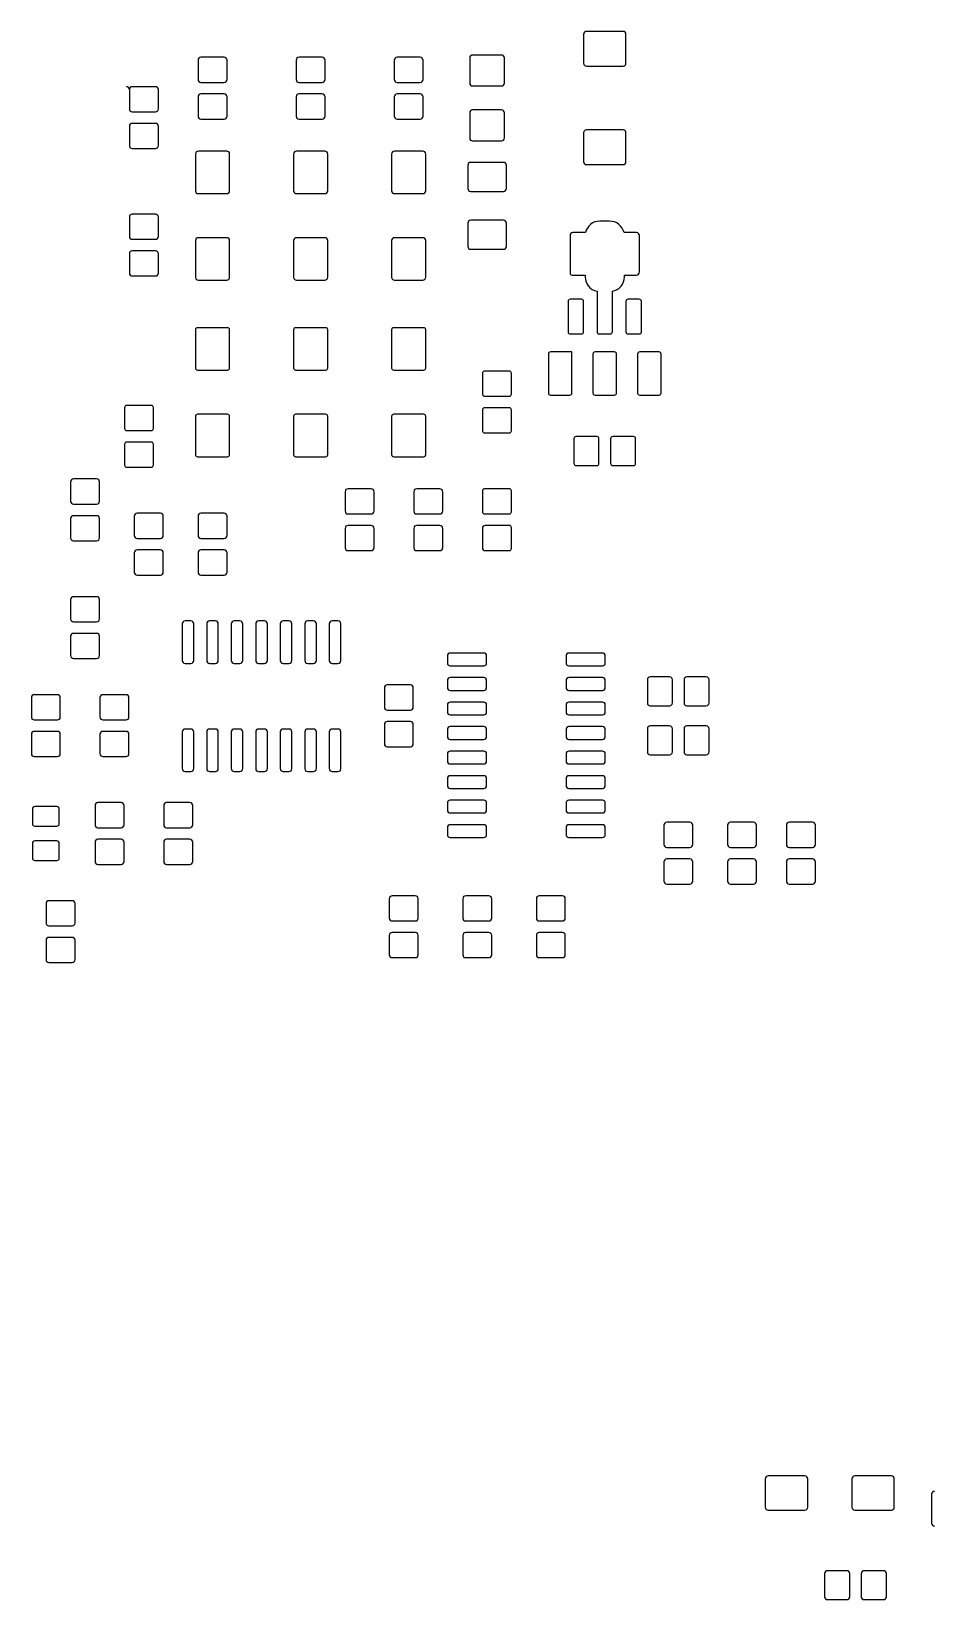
# Model space of a CAD drawing. Header units: millimetres. Extents: x -94.7 to -1.4, y -12.1 to 69.6.
# Drawn here: x -94.7 to -48, y -11.6 to 69.6 of the extents above; entities that cross this region are included whole.
import ezdxf

# ---------------------------------------------------------------- set-up
doc = ezdxf.new("R2010")
doc.units = ezdxf.units.MM
doc.layers.add('31', color=7, linetype='Continuous')
doc.layers.add('Standard', color=7, linetype='Continuous')

# ---------------------------------------------------------------- blocks, each defined once
blk = doc.blocks.new('RECT162560X223520R25')
at = {"color": 7, "linetype": 'Continuous'}
for p, q in [((0, 1.27), (0, 0.127)), ((0.889, 1.397), (0.127, 1.397)), ((1.016, 0.127), (1.016, 1.27)), ((0.127, 0), (0.889, 0))]:
    blk.add_line(p, q, dxfattribs=at)
for centre, start, end in [((0.127, 1.27), 90.00133, 179.99867), ((0.889, 1.27), 0.00133, 89.99867), ((0.127, 0.127), 180.00133, 269.99867), ((0.889, 0.127), 270.00133, 0)]:
    blk.add_arc(centre, 0.127, start, end, dxfattribs=at)

msp = doc.modelspace()

# ---------------------------------------------------------------- linework, layer by layer
at = {"color": 7, "linetype": 'Continuous'}
for p, q in [((-66.064, 69.438), (-66.064, 67.938)), ((-64.014, 69.588), (-65.914, 69.588)), ((-63.864, 67.938), (-63.864, 69.438)), ((-84.684, 68.246), (-85.884, 68.246)), ((-79.604, 68.246), (-80.804, 68.246)), ((-74.524, 68.246), (-75.724, 68.246)), ((-70.308, 68.36), (-71.811, 68.36)), ((-86.034, 68.096), (-86.034, 67.096)), ((-84.534, 67.096), (-84.534, 68.096)), ((-80.954, 68.096), (-80.954, 67.096)), ((-79.454, 67.096), (-79.454, 68.096)), ((-75.874, 68.096), (-75.874, 67.096)), ((-74.374, 67.096), (-74.374, 68.096)), ((-71.962, 68.21), (-71.962, 66.91)), ((-70.159, 66.91), (-70.159, 68.21)), ((-65.914, 67.788), (-64.014, 67.788)), ((-88.24, 66.722), (-89.44, 66.722)), ((-85.884, 66.946), (-84.684, 66.946)), ((-80.804, 66.946), (-79.604, 66.946)), ((-75.724, 66.946), (-74.524, 66.946)), ((-71.811, 66.76), (-70.308, 66.76)), ((-89.59, 66.572), (-89.59, 65.572)), ((-88.09, 65.572), (-88.09, 66.572)), ((-86.034, 66.196), (-86.034, 65.196)), ((-84.684, 66.346), (-85.884, 66.346)), ((-84.534, 65.196), (-84.534, 66.196)), ((-80.954, 66.196), (-80.954, 65.196)), ((-79.604, 66.346), (-80.804, 66.346)), ((-79.454, 65.196), (-79.454, 66.196)), ((-75.874, 66.196), (-75.874, 65.196)), ((-74.524, 66.346), (-75.724, 66.346)), ((-74.374, 65.196), (-74.374, 66.196)), ((-89.44, 65.422), (-88.24, 65.422)), ((-85.884, 65.046), (-84.684, 65.046)), ((-80.804, 65.046), (-79.604, 65.046)), ((-75.724, 65.046), (-74.524, 65.046)), ((-71.962, 65.366), (-71.962, 64.066)), ((-70.308, 65.516), (-71.811, 65.516)), ((-70.159, 64.066), (-70.159, 65.366)), ((-89.59, 64.672), (-89.59, 63.672)), ((-88.24, 64.822), (-89.44, 64.822)), ((-88.09, 63.672), (-88.09, 64.672)), ((-66.064, 64.338), (-66.064, 62.838)), ((-64.014, 64.488), (-65.914, 64.488)), ((-63.864, 62.838), (-63.864, 64.338)), ((-89.44, 63.522), (-88.24, 63.522)), ((-84.549, 63.384), (-86.019, 63.384)), ((-79.469, 63.384), (-80.939, 63.384)), ((-74.389, 63.384), (-75.859, 63.384)), ((-71.811, 63.916), (-70.308, 63.916)), ((-86.169, 63.234), (-86.169, 61.334)), ((-84.399, 61.334), (-84.399, 63.234)), ((-81.089, 63.234), (-81.089, 61.334)), ((-79.319, 61.334), (-79.319, 63.234)), ((-76.009, 63.234), (-76.009, 61.334)), ((-74.239, 61.334), (-74.239, 63.234)), ((-72.06, 62.65), (-72.06, 61.45)), ((-70.21, 62.8), (-71.91, 62.8)), ((-70.06, 61.45), (-70.06, 62.65)), ((-65.914, 62.688), (-64.014, 62.688)), ((-86.019, 61.184), (-84.549, 61.184)), ((-80.939, 61.184), (-79.469, 61.184)), ((-75.859, 61.184), (-74.389, 61.184)), ((-71.91, 61.3), (-70.21, 61.3)), ((-88.24, 60.118), (-89.44, 60.118)), ((-89.59, 59.968), (-89.59, 58.968)), ((-88.09, 58.968), (-88.09, 59.968)), ((-72.06, 59.65), (-72.06, 58.45)), ((-70.21, 59.8), (-71.91, 59.8)), ((-70.06, 58.45), (-70.06, 59.65)), ((-64.71, 59.759), (-65.218, 59.759)), ((-89.44, 58.818), (-88.24, 58.818)), ((-86.169, 58.75), (-86.169, 56.85)), ((-84.549, 58.9), (-86.019, 58.9)), ((-84.399, 56.85), (-84.399, 58.75)), ((-81.089, 58.75), (-81.089, 56.85)), ((-79.469, 58.9), (-80.939, 58.9)), ((-79.319, 56.85), (-79.319, 58.75)), ((-76.009, 58.75), (-76.009, 56.85)), ((-74.389, 58.9), (-75.859, 58.9)), ((-74.239, 56.85), (-74.239, 58.75)), ((-66.764, 59.011), (-66.764, 57.071)), ((-65.962, 59.161), (-66.614, 59.161)), ((-63.314, 59.161), (-63.966, 59.161)), ((-63.164, 57.133), (-63.164, 59.011)), ((-89.59, 58.068), (-89.59, 57.068)), ((-88.24, 58.218), (-89.44, 58.218)), ((-88.09, 57.068), (-88.09, 58.068)), ((-71.91, 58.3), (-70.21, 58.3)), ((-89.44, 56.918), (-88.24, 56.918)), ((-66.654, 56.961), (-65.98, 56.961)), ((-65.98, 56.961), (-65.98, 56.871)), ((-63.948, 56.961), (-63.336, 56.961)), ((-63.948, 56.871), (-63.948, 56.961)), ((-86.019, 56.7), (-84.549, 56.7)), ((-80.939, 56.7), (-79.469, 56.7)), ((-75.859, 56.7), (-74.389, 56.7)), ((-65.364, 56.123), (-65.364, 54.027)), ((-64.564, 54.027), (-64.564, 56.123)), ((-66.863, 55.603), (-66.863, 54.023)), ((-66.173, 55.713), (-66.753, 55.713)), ((-66.063, 54.023), (-66.063, 55.603)), ((-63.865, 55.603), (-63.865, 54.023)), ((-63.175, 55.713), (-63.755, 55.713)), ((-63.065, 54.023), (-63.065, 55.603)), ((-86.169, 54.13), (-86.169, 52.15)), ((-84.509, 54.24), (-86.059, 54.24)), ((-84.399, 52.15), (-84.399, 54.13)), ((-81.089, 54.13), (-81.089, 52.15)), ((-79.429, 54.24), (-80.979, 54.24)), ((-79.319, 52.15), (-79.319, 54.13)), ((-76.009, 54.13), (-76.009, 52.15)), ((-74.349, 54.24), (-75.899, 54.24)), ((-74.239, 52.15), (-74.239, 54.13)), ((-66.753, 53.913), (-66.173, 53.913)), ((-65.254, 53.917), (-64.674, 53.917)), ((-63.755, 53.913), (-63.175, 53.913)), ((-67.885, 52.87), (-67.885, 50.855)), ((-66.666, 52.98), (-67.775, 52.98)), ((-66.666, 50.855), (-66.666, 52.98)), ((-65.574, 52.87), (-65.574, 50.855)), ((-64.464, 52.98), (-65.464, 52.98)), ((-64.354, 50.855), (-64.354, 52.87)), ((-63.262, 52.87), (-63.262, 50.855)), ((-62.153, 52.98), (-63.152, 52.98)), ((-62.043, 50.855), (-62.043, 52.87)), ((-86.059, 52.04), (-84.509, 52.04)), ((-80.979, 52.04), (-79.429, 52.04)), ((-75.899, 52.04), (-74.349, 52.04)), ((-69.912, 51.99), (-71.192, 51.99)), ((-71.302, 51.88), (-71.302, 50.8)), ((-69.802, 50.8), (-69.802, 51.88)), ((-71.192, 50.69), (-69.912, 50.69)), ((-67.775, 50.745), (-66.776, 50.745)), ((-65.464, 50.745), (-64.464, 50.745)), ((-63.152, 50.745), (-62.153, 50.745)), ((-89.844, 50.102), (-89.844, 49.022)), ((-88.454, 50.212), (-89.734, 50.212)), ((-88.344, 49.022), (-88.344, 50.102)), ((-86.169, 49.646), (-86.169, 47.666)), ((-84.509, 49.756), (-86.059, 49.756)), ((-84.399, 47.666), (-84.399, 49.646)), ((-81.089, 49.646), (-81.089, 47.666)), ((-79.429, 49.756), (-80.979, 49.756)), ((-79.319, 47.666), (-79.319, 49.646)), ((-76.009, 49.646), (-76.009, 47.666)), ((-74.349, 49.756), (-75.899, 49.756)), ((-74.239, 47.666), (-74.239, 49.646)), ((-71.302, 49.98), (-71.302, 48.9)), ((-69.912, 50.09), (-71.192, 50.09)), ((-69.802, 48.9), (-69.802, 49.98)), ((-89.734, 48.912), (-88.454, 48.912)), ((-71.192, 48.79), (-69.912, 48.79)), ((-89.844, 48.202), (-89.844, 47.122)), ((-88.454, 48.312), (-89.734, 48.312)), ((-88.344, 47.122), (-88.344, 48.202)), ((-66.564, 48.49), (-66.564, 47.21)), ((-65.374, 48.6), (-66.454, 48.6)), ((-65.264, 47.21), (-65.264, 48.49)), ((-64.664, 48.49), (-64.664, 47.21)), ((-63.474, 48.6), (-64.554, 48.6)), ((-63.364, 47.21), (-63.364, 48.49)), ((-86.059, 47.556), (-84.509, 47.556)), ((-80.979, 47.556), (-79.429, 47.556)), ((-75.899, 47.556), (-74.349, 47.556)), ((-91.288, 46.402), (-92.488, 46.402)), ((-89.734, 47.012), (-88.454, 47.012)), ((-66.454, 47.1), (-65.374, 47.1)), ((-64.554, 47.1), (-63.474, 47.1)), ((-92.638, 46.252), (-92.638, 45.252)), ((-91.138, 45.252), (-91.138, 46.252)), ((-78.414, 45.744), (-78.414, 44.744)), ((-77.064, 45.894), (-78.264, 45.894)), ((-76.914, 44.744), (-76.914, 45.744)), ((-74.858, 45.744), (-74.858, 44.744)), ((-73.508, 45.894), (-74.708, 45.894)), ((-73.358, 44.744), (-73.358, 45.744)), ((-71.302, 45.784), (-71.302, 44.704)), ((-69.912, 45.894), (-71.192, 45.894)), ((-69.802, 44.704), (-69.802, 45.784)), ((-92.488, 45.102), (-91.288, 45.102)), ((-92.638, 44.352), (-92.638, 43.352)), ((-91.288, 44.502), (-92.488, 44.502)), ((-91.138, 43.352), (-91.138, 44.352)), ((-89.336, 44.474), (-89.336, 43.474)), ((-87.986, 44.624), (-89.186, 44.624)), ((-87.836, 43.474), (-87.836, 44.474)), ((-86.034, 44.474), (-86.034, 43.474)), ((-84.684, 44.624), (-85.884, 44.624)), ((-84.534, 43.474), (-84.534, 44.474)), ((-78.264, 44.594), (-77.064, 44.594)), ((-77.064, 43.994), (-78.264, 43.994)), ((-74.708, 44.594), (-73.508, 44.594)), ((-73.508, 43.994), (-74.708, 43.994)), ((-71.192, 44.594), (-69.912, 44.594)), ((-69.912, 43.994), (-71.152, 43.994)), ((-69.802, 42.804), (-69.802, 43.884)), ((-92.488, 43.202), (-91.288, 43.202)), ((-89.186, 43.324), (-87.986, 43.324)), ((-85.884, 43.324), (-84.684, 43.324)), ((-78.414, 43.844), (-78.414, 42.844)), ((-76.914, 42.844), (-76.914, 43.844)), ((-74.858, 43.844), (-74.858, 42.844)), ((-73.358, 42.844), (-73.358, 43.844)), ((-71.302, 43.844), (-71.302, 42.844)), ((-89.336, 42.574), (-89.336, 41.574)), ((-87.986, 42.724), (-89.186, 42.724)), ((-87.836, 41.574), (-87.836, 42.574)), ((-86.034, 42.574), (-86.034, 41.574)), ((-84.684, 42.724), (-85.884, 42.724)), ((-84.534, 41.574), (-84.534, 42.574)), ((-78.264, 42.694), (-77.064, 42.694)), ((-74.708, 42.694), (-73.508, 42.694)), ((-71.152, 42.694), (-69.912, 42.694)), ((-89.186, 41.424), (-87.986, 41.424)), ((-85.884, 41.424), (-84.684, 41.424)), ((-92.638, 40.156), (-92.638, 39.156)), ((-91.288, 40.306), (-92.488, 40.306)), ((-91.138, 39.156), (-91.138, 40.156)), ((-92.488, 39.006), (-91.288, 39.006)), ((-86.404, 39.05), (-86.704, 39.05)), ((-85.134, 39.05), (-85.434, 39.05)), ((-83.864, 39.05), (-84.164, 39.05)), ((-82.594, 39.05), (-82.894, 39.05)), ((-81.324, 39.05), (-81.624, 39.05)), ((-80.054, 39.05), (-80.354, 39.05)), ((-78.784, 39.05), (-79.084, 39.05)), ((-92.638, 38.256), (-92.638, 37.256)), ((-91.288, 38.406), (-92.488, 38.406)), ((-91.138, 37.256), (-91.138, 38.256)), ((-86.854, 38.9), (-86.854, 37)), ((-86.254, 37), (-86.254, 38.9)), ((-85.584, 38.9), (-85.584, 37)), ((-84.984, 37), (-84.984, 38.9)), ((-84.314, 38.9), (-84.314, 37)), ((-83.714, 37), (-83.714, 38.9)), ((-83.044, 38.9), (-83.044, 37)), ((-82.444, 37), (-82.444, 38.9)), ((-81.774, 38.9), (-81.774, 37)), ((-81.174, 37), (-81.174, 38.9)), ((-80.504, 38.9), (-80.504, 37)), ((-79.904, 37), (-79.904, 38.9)), ((-79.234, 38.9), (-79.234, 37)), ((-78.634, 37), (-78.634, 38.9)), ((-71.235, 37.385), (-72.967, 37.385)), ((-65.089, 37.385), (-66.821, 37.385)), ((-92.488, 37.106), (-91.288, 37.106)), ((-86.704, 36.85), (-86.404, 36.85)), ((-85.434, 36.85), (-85.134, 36.85)), ((-84.164, 36.85), (-83.864, 36.85)), ((-82.894, 36.85), (-82.594, 36.85)), ((-81.624, 36.85), (-81.324, 36.85)), ((-80.354, 36.85), (-80.054, 36.85)), ((-79.084, 36.85), (-78.784, 36.85)), ((-73.117, 37.235), (-73.117, 36.874)), ((-72.967, 36.724), (-71.235, 36.724)), ((-71.085, 36.874), (-71.085, 37.235)), ((-66.971, 37.235), (-66.971, 36.874)), ((-66.821, 36.724), (-65.089, 36.724)), ((-64.939, 36.874), (-64.939, 37.235)), ((-73.117, 35.965), (-73.117, 35.604)), ((-71.235, 36.115), (-72.967, 36.115)), ((-71.085, 35.604), (-71.085, 35.965)), ((-66.971, 35.965), (-66.971, 35.604)), ((-65.089, 36.115), (-66.821, 36.115)), ((-64.939, 35.604), (-64.939, 35.965)), ((-62.754, 36.004), (-62.754, 34.804)), ((-61.604, 36.154), (-62.604, 36.154)), ((-61.454, 34.804), (-61.454, 36.004)), ((-60.854, 36.004), (-60.854, 34.804)), ((-59.704, 36.154), (-60.704, 36.154)), ((-59.554, 34.804), (-59.554, 36.004)), ((-94.67, 35.076), (-94.67, 34.076)), ((-93.32, 35.226), (-94.52, 35.226)), ((-93.17, 34.076), (-93.17, 35.076)), ((-91.114, 35.076), (-91.114, 34.076)), ((-89.764, 35.226), (-90.964, 35.226)), ((-89.614, 34.076), (-89.614, 35.076)), ((-76.382, 35.584), (-76.382, 34.584)), ((-75.032, 35.734), (-76.232, 35.734)), ((-74.882, 34.584), (-74.882, 35.584)), ((-72.967, 35.454), (-71.235, 35.454)), ((-66.821, 35.454), (-65.089, 35.454)), ((-76.232, 34.434), (-75.032, 34.434)), ((-73.117, 34.695), (-73.117, 34.334)), ((-71.235, 34.845), (-72.967, 34.845)), ((-72.967, 34.184), (-71.235, 34.184)), ((-71.085, 34.334), (-71.085, 34.695)), ((-66.971, 34.695), (-66.971, 34.334)), ((-65.089, 34.845), (-66.821, 34.845)), ((-66.821, 34.184), (-65.089, 34.184)), ((-64.939, 34.334), (-64.939, 34.695)), ((-62.604, 34.654), (-61.604, 34.654)), ((-60.704, 34.654), (-59.704, 34.654)), ((-94.52, 33.926), (-93.32, 33.926)), ((-93.32, 33.326), (-94.52, 33.326)), ((-90.964, 33.926), (-89.764, 33.926)), ((-89.764, 33.326), (-90.964, 33.326)), ((-86.404, 33.45), (-86.704, 33.45)), ((-85.134, 33.45), (-85.434, 33.45)), ((-83.864, 33.45), (-84.164, 33.45)), ((-82.594, 33.45), (-82.894, 33.45)), ((-81.324, 33.45), (-81.624, 33.45)), ((-80.054, 33.45), (-80.354, 33.45)), ((-78.784, 33.45), (-79.084, 33.45)), ((-76.382, 33.684), (-76.382, 32.684)), ((-75.032, 33.834), (-76.232, 33.834)), ((-74.882, 32.684), (-74.882, 33.684)), ((-73.117, 33.425), (-73.117, 33.064)), ((-71.235, 33.575), (-72.967, 33.575)), ((-71.085, 33.064), (-71.085, 33.425)), ((-66.971, 33.425), (-66.971, 33.064)), ((-65.089, 33.575), (-66.821, 33.575)), ((-64.939, 33.064), (-64.939, 33.425)), ((-62.754, 33.464), (-62.754, 32.264)), ((-61.604, 33.614), (-62.604, 33.614)), ((-61.454, 32.264), (-61.454, 33.464)), ((-60.854, 33.464), (-60.854, 32.264)), ((-59.704, 33.614), (-60.704, 33.614)), ((-59.554, 32.264), (-59.554, 33.464)), ((-94.67, 33.176), (-94.67, 32.176)), ((-93.17, 32.176), (-93.17, 33.176)), ((-91.114, 33.176), (-91.114, 32.176)), ((-89.614, 32.176), (-89.614, 33.176)), ((-86.854, 33.3), (-86.854, 31.4)), ((-86.254, 31.4), (-86.254, 33.3)), ((-85.584, 33.3), (-85.584, 31.4)), ((-84.984, 31.4), (-84.984, 33.3)), ((-84.314, 33.3), (-84.314, 31.4)), ((-83.714, 31.4), (-83.714, 33.3)), ((-83.044, 33.3), (-83.044, 31.4)), ((-82.444, 31.4), (-82.444, 33.3)), ((-81.774, 33.3), (-81.774, 31.4)), ((-81.174, 31.4), (-81.174, 33.3)), ((-80.504, 33.3), (-80.504, 31.4)), ((-79.904, 31.4), (-79.904, 33.3)), ((-79.234, 33.3), (-79.234, 31.4)), ((-78.634, 31.4), (-78.634, 33.3)), ((-76.232, 32.534), (-75.032, 32.534)), ((-72.967, 32.914), (-71.235, 32.914)), ((-66.821, 32.914), (-65.089, 32.914)), ((-94.52, 32.026), (-93.32, 32.026)), ((-90.964, 32.026), (-89.764, 32.026)), ((-73.117, 32.155), (-73.117, 31.794)), ((-71.235, 32.305), (-72.967, 32.305)), ((-71.085, 31.794), (-71.085, 32.155)), ((-66.971, 32.155), (-66.971, 31.794)), ((-65.089, 32.305), (-66.821, 32.305)), ((-64.939, 31.794), (-64.939, 32.155)), ((-62.604, 32.114), (-61.604, 32.114)), ((-60.704, 32.114), (-59.704, 32.114)), ((-86.704, 31.25), (-86.404, 31.25)), ((-85.434, 31.25), (-85.134, 31.25)), ((-84.164, 31.25), (-83.864, 31.25)), ((-82.894, 31.25), (-82.594, 31.25)), ((-81.624, 31.25), (-81.324, 31.25)), ((-80.354, 31.25), (-80.054, 31.25)), ((-79.084, 31.25), (-78.784, 31.25)), ((-73.117, 30.885), (-73.117, 30.524)), ((-72.967, 31.644), (-71.235, 31.644)), ((-71.235, 31.035), (-72.967, 31.035)), ((-71.085, 30.524), (-71.085, 30.885)), ((-66.971, 30.885), (-66.971, 30.524)), ((-66.821, 31.644), (-65.089, 31.644)), ((-65.089, 31.035), (-66.821, 31.035)), ((-64.939, 30.524), (-64.939, 30.885)), ((-72.967, 30.374), (-71.235, 30.374)), ((-66.821, 30.374), (-65.089, 30.374)), ((-91.368, 29.488), (-91.368, 28.488)), ((-90.018, 29.638), (-91.218, 29.638)), ((-89.868, 28.488), (-89.868, 29.488)), ((-87.812, 29.488), (-87.812, 28.488)), ((-86.462, 29.638), (-87.662, 29.638)), ((-86.312, 28.488), (-86.312, 29.488)), ((-73.117, 29.615), (-73.117, 29.254)), ((-71.235, 29.765), (-72.967, 29.765)), ((-71.085, 29.254), (-71.085, 29.615)), ((-66.971, 29.615), (-66.971, 29.254)), ((-65.089, 29.765), (-66.821, 29.765)), ((-64.939, 29.254), (-64.939, 29.615)), ((-72.967, 29.104), (-71.235, 29.104)), ((-71.235, 28.495), (-72.967, 28.495)), ((-66.821, 29.104), (-65.089, 29.104)), ((-65.089, 28.495), (-66.821, 28.495)), ((-61.904, 28.472), (-61.904, 27.472)), ((-60.554, 28.622), (-61.754, 28.622)), ((-60.404, 27.472), (-60.404, 28.472)), ((-58.602, 28.472), (-58.602, 27.472)), ((-57.252, 28.622), (-58.452, 28.622)), ((-57.102, 27.472), (-57.102, 28.472)), ((-55.554, 28.472), (-55.554, 27.472)), ((-54.204, 28.622), (-55.404, 28.622)), ((-54.054, 27.472), (-54.054, 28.472)), ((-91.218, 28.338), (-90.018, 28.338)), ((-90.018, 27.738), (-91.218, 27.738)), ((-87.662, 28.338), (-86.462, 28.338)), ((-86.462, 27.738), (-87.662, 27.738)), ((-73.117, 28.345), (-73.117, 27.984)), ((-72.967, 27.834), (-71.235, 27.834)), ((-71.085, 27.984), (-71.085, 28.345)), ((-66.971, 28.345), (-66.971, 27.984)), ((-66.821, 27.834), (-65.089, 27.834)), ((-64.939, 27.984), (-64.939, 28.345)), ((-91.368, 27.588), (-91.368, 26.588)), ((-89.868, 26.588), (-89.868, 27.588)), ((-87.812, 27.588), (-87.812, 26.588)), ((-86.312, 26.588), (-86.312, 27.588)), ((-61.754, 27.322), (-60.554, 27.322)), ((-58.452, 27.322), (-57.252, 27.322)), ((-55.404, 27.322), (-54.204, 27.322)), ((-91.218, 26.438), (-90.018, 26.438)), ((-87.662, 26.438), (-86.462, 26.438)), ((-61.904, 26.572), (-61.904, 25.572)), ((-60.554, 26.722), (-61.754, 26.722)), ((-60.404, 25.572), (-60.404, 26.572)), ((-58.602, 26.572), (-58.602, 25.572)), ((-57.252, 26.722), (-58.452, 26.722)), ((-57.102, 25.572), (-57.102, 26.572)), ((-55.554, 26.572), (-55.554, 25.572)), ((-54.204, 26.722), (-55.404, 26.722)), ((-54.054, 25.572), (-54.054, 26.572)), ((-61.754, 25.422), (-60.554, 25.422)), ((-58.452, 25.422), (-57.252, 25.422)), ((-55.404, 25.422), (-54.204, 25.422)), ((-93.908, 24.408), (-93.908, 23.408)), ((-92.558, 24.558), (-93.758, 24.558)), ((-92.408, 23.408), (-92.408, 24.408)), ((-76.128, 24.662), (-76.128, 23.662)), ((-74.778, 24.812), (-75.978, 24.812)), ((-74.628, 23.662), (-74.628, 24.662)), ((-72.318, 24.662), (-72.318, 23.662)), ((-70.968, 24.812), (-72.168, 24.812)), ((-70.818, 23.662), (-70.818, 24.662)), ((-68.508, 24.662), (-68.508, 23.662)), ((-67.158, 24.812), (-68.358, 24.812)), ((-67.008, 23.662), (-67.008, 24.662)), ((-93.758, 23.258), (-92.558, 23.258)), ((-76.128, 22.762), (-76.128, 21.762)), ((-75.978, 23.512), (-74.778, 23.512)), ((-74.778, 22.912), (-75.978, 22.912)), ((-74.628, 21.762), (-74.628, 22.762)), ((-72.318, 22.762), (-72.318, 21.762)), ((-72.168, 23.512), (-70.968, 23.512)), ((-70.968, 22.912), (-72.168, 22.912)), ((-70.818, 21.762), (-70.818, 22.762)), ((-68.508, 22.762), (-68.508, 21.762)), ((-68.358, 23.512), (-67.158, 23.512)), ((-67.158, 22.912), (-68.358, 22.912)), ((-67.008, 21.762), (-67.008, 22.762)), ((-93.908, 22.508), (-93.908, 21.508)), ((-92.558, 22.658), (-93.758, 22.658)), ((-92.408, 21.508), (-92.408, 22.508)), ((-93.758, 21.358), (-92.558, 21.358)), ((-75.978, 21.612), (-74.778, 21.612)), ((-72.168, 21.612), (-70.968, 21.612)), ((-68.358, 21.612), (-67.158, 21.612)), ((-56.646, -5.389), (-56.646, -6.859)), ((-54.596, -5.239), (-56.496, -5.239)), ((-54.446, -6.859), (-54.446, -5.389)), ((-52.162, -5.389), (-52.162, -6.859)), ((-50.112, -5.239), (-52.012, -5.239)), ((-49.962, -6.859), (-49.962, -5.389)), ((-48.029, -6.185), (-48.029, -7.685)), ((-56.496, -7.009), (-54.596, -7.009)), ((-52.012, -7.009), (-50.112, -7.009)), ((-53.572, -10.294), (-53.572, -11.494)), ((-52.422, -10.144), (-53.422, -10.144)), ((-52.272, -11.494), (-52.272, -10.294)), ((-51.672, -10.294), (-51.672, -11.494)), ((-50.522, -10.144), (-51.522, -10.144)), ((-50.372, -11.494), (-50.372, -10.294)), ((-53.422, -11.644), (-52.422, -11.644)), ((-51.522, -11.644), (-50.522, -11.644))]:
    msp.add_line(p, q, dxfattribs=at)
for centre, start, end in [((-65.218, 58.997), 90.00133, 167.57032), ((-64.71, 58.997), 12.42968, 89.99867), ((-65.218, 56.871), 180.00133, 258.95267), ((-64.71, 56.871), 281.04733, 359.99867)]:
    msp.add_arc(centre, 0.762, start, end, dxfattribs=at)
at = {"layer": 'Standard', "color": 7, "linetype": 'Continuous'}
for centre, radius, start, end in [((-65.914, 69.438), 0.15, 90, 180), ((-64.014, 69.438), 0.15, 0, 90), ((-85.884, 68.096), 0.15, 90, 180), ((-84.684, 68.096), 0.15, 0, 90), ((-80.804, 68.096), 0.15, 90, 180), ((-79.604, 68.096), 0.15, 0, 90), ((-75.724, 68.096), 0.15, 90, 180), ((-74.524, 68.096), 0.15, 0, 90), ((-71.811, 68.21), 0.15, 90, 180), ((-70.308, 68.21), 0.15, 0, 90), ((-65.914, 67.938), 0.15, 180, 270), ((-64.014, 67.938), 0.15, 270, 0), ((-89.74, 66.572), 0.15, 0, 90), ((-89.44, 66.572), 0.15, 90, 180), ((-88.24, 66.572), 0.15, 0, 90), ((-85.884, 67.096), 0.15, 180, 270), ((-84.684, 67.096), 0.15, 270, 0), ((-80.804, 67.096), 0.15, 180, 270), ((-79.604, 67.096), 0.15, 270, 0), ((-75.724, 67.096), 0.15, 180, 270), ((-74.524, 67.096), 0.15, 270, 0), ((-71.811, 66.91), 0.15, 180, 270), ((-70.308, 66.91), 0.15, 270, 0), ((-85.884, 66.196), 0.15, 90, 180), ((-84.684, 66.196), 0.15, 0, 90), ((-80.804, 66.196), 0.15, 90, 180), ((-79.604, 66.196), 0.15, 0, 90), ((-75.724, 66.196), 0.15, 90, 180), ((-74.524, 66.196), 0.15, 0, 90), ((-89.44, 65.572), 0.15, 180, 270), ((-88.24, 65.572), 0.15, 270, 0), ((-85.884, 65.196), 0.15, 180, 270), ((-84.684, 65.196), 0.15, 270, 360), ((-80.804, 65.196), 0.15, 180, 270), ((-79.604, 65.196), 0.15, 270, 0), ((-75.724, 65.196), 0.15, 180, 270), ((-74.524, 65.196), 0.15, 270, 0), ((-71.811, 65.366), 0.15, 90, 180), ((-70.308, 65.366), 0.15, 0, 90), ((-89.44, 64.672), 0.15, 90, 180), ((-88.24, 64.672), 0.15, 0, 90), ((-65.914, 64.338), 0.15, 90, 180), ((-64.014, 64.338), 0.15, 0, 90), ((-89.44, 63.672), 0.15, 180, 270), ((-88.24, 63.672), 0.15, 270, 0), ((-86.019, 63.234), 0.15, 90, 180), ((-84.549, 63.234), 0.15, 0, 90), ((-80.939, 63.234), 0.15, 90, 180), ((-79.469, 63.234), 0.15, 0, 90), ((-75.859, 63.234), 0.15, 90, 180), ((-74.389, 63.234), 0.15, 0, 90), ((-71.811, 64.066), 0.15, 180, 270), ((-70.308, 64.066), 0.15, 270, 360), ((-71.91, 62.65), 0.15, 90, 180), ((-70.21, 62.65), 0.15, 0, 90), ((-65.914, 62.838), 0.15, 180, 270), ((-64.014, 62.838), 0.15, 270, 0), ((-86.019, 61.334), 0.15, 180, 270), ((-84.549, 61.334), 0.15, 270, 360), ((-80.939, 61.334), 0.15, 180, 270), ((-79.469, 61.334), 0.15, 270, 360), ((-75.859, 61.334), 0.15, 180, 270), ((-74.389, 61.334), 0.15, 270, 360), ((-71.91, 61.45), 0.15, 180, 270), ((-70.21, 61.45), 0.15, 270, 0), ((-89.44, 59.968), 0.15, 90, 180), ((-88.24, 59.968), 0.15, 0, 90), ((-71.91, 59.65), 0.15, 90, 180), ((-70.21, 59.65), 0.15, 0, 90), ((-89.44, 58.968), 0.15, 180, 270), ((-88.24, 58.968), 0.15, 270, 360), ((-86.019, 58.75), 0.15, 90, 180), ((-84.549, 58.75), 0.15, 0, 90), ((-80.939, 58.75), 0.15, 90, 180), ((-79.469, 58.75), 0.15, 0, 90), ((-75.859, 58.75), 0.15, 90, 180), ((-74.389, 58.75), 0.15, 0, 90), ((-66.614, 59.011), 0.15, 90, 180), ((-63.314, 59.011), 0.15, 0, 90), ((-89.44, 58.068), 0.15, 90, 180), ((-88.24, 58.068), 0.15, 0, 90), ((-71.91, 58.45), 0.15, 180, 270), ((-70.21, 58.45), 0.15, 270, 0), ((-89.44, 57.068), 0.15, 180, 270), ((-88.24, 57.068), 0.15, 270, 360), ((-66.654, 57.071), 0.11, 180, 270), ((-63.336, 57.133), 0.172, 270, 0), ((-86.019, 56.85), 0.15, 180, 270), ((-84.549, 56.85), 0.15, 270, 0), ((-80.939, 56.85), 0.15, 180, 270), ((-79.469, 56.85), 0.15, 270, 360), ((-75.859, 56.85), 0.15, 180, 270), ((-74.389, 56.85), 0.15, 270, 360), ((-66.753, 55.603), 0.11, 90, 180), ((-66.173, 55.603), 0.11, 0, 90), ((-63.755, 55.603), 0.11, 90, 180), ((-63.175, 55.603), 0.11, 0, 90), ((-86.059, 54.13), 0.11, 90, 180), ((-84.509, 54.13), 0.11, 0, 90), ((-80.979, 54.13), 0.11, 90, 180), ((-79.429, 54.13), 0.11, 0, 90), ((-75.899, 54.13), 0.11, 90, 180), ((-74.349, 54.13), 0.11, 0, 90), ((-66.753, 54.023), 0.11, 180, 270), ((-66.173, 54.023), 0.11, 270, 0), ((-65.254, 54.027), 0.11, 180, 270), ((-64.674, 54.027), 0.11, 270, 0), ((-63.755, 54.023), 0.11, 180, 270), ((-63.175, 54.023), 0.11, 270, 0), ((-67.775, 52.87), 0.11, 90, 180), ((-65.464, 52.87), 0.11, 90, 180), ((-64.464, 52.87), 0.11, 0, 90), ((-63.152, 52.87), 0.11, 90, 180), ((-62.153, 52.87), 0.11, 0, 90), ((-86.059, 52.15), 0.11, 180, 270), ((-84.509, 52.15), 0.11, 270, 0), ((-80.979, 52.15), 0.11, 180, 270), ((-79.429, 52.15), 0.11, 270, 0), ((-75.899, 52.15), 0.11, 180, 270), ((-74.349, 52.15), 0.11, 270, 0), ((-71.192, 51.88), 0.11, 90, 180), ((-69.912, 51.88), 0.11, 0, 90), ((-71.192, 50.8), 0.11, 180, 270), ((-69.912, 50.8), 0.11, 270, 0), ((-67.775, 50.855), 0.11, 180, 270), ((-66.776, 50.855), 0.11, 270, 0), ((-65.464, 50.855), 0.11, 180, 270), ((-64.464, 50.855), 0.11, 270, 0), ((-63.152, 50.855), 0.11, 180, 270), ((-62.153, 50.855), 0.11, 270, 0), ((-89.734, 50.102), 0.11, 90, 180), ((-88.454, 50.102), 0.11, 0, 90), ((-86.059, 49.646), 0.11, 90, 180), ((-84.509, 49.646), 0.11, 0, 90), ((-80.979, 49.646), 0.11, 90, 180), ((-79.429, 49.646), 0.11, 0, 90), ((-75.899, 49.646), 0.11, 90, 180), ((-74.349, 49.646), 0.11, 0, 90), ((-71.192, 49.98), 0.11, 90, 180), ((-69.912, 49.98), 0.11, 0, 90), ((-89.734, 49.022), 0.11, 180, 270), ((-88.454, 49.022), 0.11, 270, 0), ((-71.192, 48.9), 0.11, 180, 270), ((-69.912, 48.9), 0.11, 270, 0), ((-89.734, 48.202), 0.11, 90, 180), ((-88.454, 48.202), 0.11, 0, 90), ((-66.454, 48.49), 0.11, 90, 180), ((-65.374, 48.49), 0.11, 0, 90), ((-64.554, 48.49), 0.11, 90, 180), ((-63.474, 48.49), 0.11, 0, 90), ((-89.734, 47.122), 0.11, 180, 270), ((-88.454, 47.122), 0.11, 270, 0), ((-86.059, 47.666), 0.11, 180, 270), ((-84.509, 47.666), 0.11, 270, 0), ((-80.979, 47.666), 0.11, 180, 270), ((-79.429, 47.666), 0.11, 270, 0), ((-75.899, 47.666), 0.11, 180, 270), ((-74.349, 47.666), 0.11, 270, 0), ((-66.454, 47.21), 0.11, 180, 270), ((-65.374, 47.21), 0.11, 270, 0), ((-64.554, 47.21), 0.11, 180, 270), ((-63.474, 47.21), 0.11, 270, 0), ((-92.488, 46.252), 0.15, 90, 180), ((-91.288, 46.252), 0.15, 0, 90), ((-78.264, 45.744), 0.15, 90, 180), ((-77.064, 45.744), 0.15, 0, 90), ((-74.708, 45.744), 0.15, 90, 180), ((-73.508, 45.744), 0.15, 0, 90), ((-71.192, 45.784), 0.11, 90, 180), ((-69.912, 45.784), 0.11, 0, 90), ((-92.488, 45.252), 0.15, 180, 270), ((-91.288, 45.252), 0.15, 270, 360), ((-78.264, 44.744), 0.15, 180, 270), ((-77.064, 44.744), 0.15, 270, 0), ((-74.708, 44.744), 0.15, 180, 270), ((-73.508, 44.744), 0.15, 270, 360), ((-71.192, 44.704), 0.11, 180, 270), ((-69.912, 44.704), 0.11, 270, 0), ((-92.488, 44.352), 0.15, 90, 180), ((-91.288, 44.352), 0.15, 0, 90), ((-89.186, 44.474), 0.15, 90, 180), ((-87.986, 44.474), 0.15, 0, 90), ((-85.884, 44.474), 0.15, 90, 180), ((-84.684, 44.474), 0.15, 0, 90), ((-78.264, 43.844), 0.15, 90, 180), ((-77.064, 43.844), 0.15, 0, 90), ((-74.708, 43.844), 0.15, 90, 180), ((-73.508, 43.844), 0.15, 0, 90), ((-71.152, 43.844), 0.15, 90, 180), ((-69.912, 43.884), 0.11, 0, 90), ((-92.488, 43.352), 0.15, 180, 270), ((-91.288, 43.352), 0.15, 270, 360), ((-89.186, 43.474), 0.15, 180, 270), ((-87.986, 43.474), 0.15, 270, 360), ((-85.884, 43.474), 0.15, 180, 270), ((-84.684, 43.474), 0.15, 270, 360), ((-89.186, 42.574), 0.15, 90, 180), ((-87.986, 42.574), 0.15, 0, 90), ((-85.884, 42.574), 0.15, 90, 180), ((-84.684, 42.574), 0.15, 0, 90), ((-78.264, 42.844), 0.15, 180, 270), ((-77.064, 42.844), 0.15, 270, 360), ((-74.708, 42.844), 0.15, 180, 270), ((-73.508, 42.844), 0.15, 270, 360), ((-71.152, 42.844), 0.15, 180, 270), ((-69.912, 42.804), 0.11, 270, 0), ((-89.186, 41.574), 0.15, 180, 270), ((-87.986, 41.574), 0.15, 270, 360), ((-85.884, 41.574), 0.15, 180, 270), ((-84.684, 41.574), 0.15, 270, 360), ((-92.488, 40.156), 0.15, 90, 180), ((-91.288, 40.156), 0.15, 0, 90), ((-92.488, 39.156), 0.15, 180, 270), ((-91.288, 39.156), 0.15, 270, 0), ((-86.704, 38.9), 0.15, 90, 180), ((-86.404, 38.9), 0.15, 0, 90), ((-85.434, 38.9), 0.15, 90, 180), ((-85.134, 38.9), 0.15, 0, 90), ((-84.164, 38.9), 0.15, 90, 180), ((-83.864, 38.9), 0.15, 0, 90), ((-82.894, 38.9), 0.15, 90, 180), ((-82.594, 38.9), 0.15, 0, 90), ((-81.624, 38.9), 0.15, 90, 180), ((-81.324, 38.9), 0.15, 0, 90), ((-80.354, 38.9), 0.15, 90, 180), ((-80.054, 38.9), 0.15, 0, 90), ((-79.084, 38.9), 0.15, 90, 180), ((-78.784, 38.9), 0.15, 0, 90), ((-92.488, 38.256), 0.15, 90, 180), ((-91.288, 38.256), 0.15, 0, 90), ((-72.967, 37.235), 0.15, 90, 180), ((-71.235, 37.235), 0.15, 0, 90), ((-66.821, 37.235), 0.15, 90, 180), ((-65.089, 37.235), 0.15, 0, 90), ((-92.488, 37.256), 0.15, 180, 270), ((-91.288, 37.256), 0.15, 270, 0), ((-86.704, 37), 0.15, 180, 270), ((-86.404, 37), 0.15, 270, 360), ((-85.434, 37), 0.15, 180, 270), ((-85.134, 37), 0.15, 270, 360), ((-84.164, 37), 0.15, 180, 270), ((-83.864, 37), 0.15, 270, 360), ((-82.894, 37), 0.15, 180, 270), ((-82.594, 37), 0.15, 270, 360), ((-81.624, 37), 0.15, 180, 270), ((-81.324, 37), 0.15, 270, 360), ((-80.354, 37), 0.15, 180, 270), ((-80.054, 37), 0.15, 270, 0), ((-79.084, 37), 0.15, 180, 270), ((-78.784, 37), 0.15, 270, 360), ((-72.967, 36.874), 0.15, 180, 270), ((-71.235, 36.874), 0.15, 270, 360), ((-66.821, 36.874), 0.15, 180, 270), ((-65.089, 36.874), 0.15, 270, 360), ((-72.967, 35.965), 0.15, 90, 180), ((-71.235, 35.965), 0.15, 0, 90), ((-66.821, 35.965), 0.15, 90, 180), ((-65.089, 35.965), 0.15, 0, 90), ((-62.604, 36.004), 0.15, 90, 180), ((-61.604, 36.004), 0.15, 0, 90), ((-60.704, 36.004), 0.15, 90, 180), ((-59.704, 36.004), 0.15, 0, 90), ((-94.52, 35.076), 0.15, 90, 180), ((-93.32, 35.076), 0.15, 0, 90), ((-90.964, 35.076), 0.15, 90, 180), ((-89.764, 35.076), 0.15, 0, 90), ((-76.232, 35.584), 0.15, 90, 180), ((-75.032, 35.584), 0.15, 0, 90), ((-72.967, 35.604), 0.15, 180, 270), ((-71.235, 35.604), 0.15, 270, 360), ((-66.821, 35.604), 0.15, 180, 270), ((-65.089, 35.604), 0.15, 270, 360), ((-76.232, 34.584), 0.15, 180, 270), ((-75.032, 34.584), 0.15, 270, 360), ((-72.967, 34.695), 0.15, 90, 180), ((-72.967, 34.334), 0.15, 180, 270), ((-71.235, 34.695), 0.15, 0, 90), ((-71.235, 34.334), 0.15, 270, 360), ((-66.821, 34.695), 0.15, 90, 180), ((-66.821, 34.334), 0.15, 180, 270), ((-65.089, 34.695), 0.15, 0, 90), ((-65.089, 34.334), 0.15, 270, 360), ((-62.604, 34.804), 0.15, 180, 270), ((-61.604, 34.804), 0.15, 270, 0), ((-60.704, 34.804), 0.15, 180, 270), ((-59.704, 34.804), 0.15, 270, 0), ((-94.52, 34.076), 0.15, 180, 270), ((-94.52, 33.176), 0.15, 90, 180), ((-93.32, 34.076), 0.15, 270, 360), ((-93.32, 33.176), 0.15, 0, 90), ((-90.964, 34.076), 0.15, 180, 270), ((-90.964, 33.176), 0.15, 90, 180), ((-89.764, 34.076), 0.15, 270, 0), ((-89.764, 33.176), 0.15, 0, 90), ((-86.704, 33.3), 0.15, 90, 180), ((-86.404, 33.3), 0.15, 0, 90), ((-85.434, 33.3), 0.15, 90, 180), ((-85.134, 33.3), 0.15, 0, 90), ((-84.164, 33.3), 0.15, 90, 180), ((-83.864, 33.3), 0.15, 0, 90), ((-82.894, 33.3), 0.15, 90, 180), ((-82.594, 33.3), 0.15, 0, 90), ((-81.624, 33.3), 0.15, 90, 180), ((-81.324, 33.3), 0.15, 0, 90), ((-80.354, 33.3), 0.15, 90, 180), ((-80.054, 33.3), 0.15, 0, 90), ((-79.084, 33.3), 0.15, 90, 180), ((-78.784, 33.3), 0.15, 0, 90), ((-76.232, 33.684), 0.15, 90, 180), ((-75.032, 33.684), 0.15, 0, 90), ((-72.967, 33.425), 0.15, 90, 180), ((-71.235, 33.425), 0.15, 0, 90), ((-66.821, 33.425), 0.15, 90, 180), ((-65.089, 33.425), 0.15, 0, 90), ((-62.604, 33.464), 0.15, 90, 180), ((-61.604, 33.464), 0.15, 0, 90), ((-60.704, 33.464), 0.15, 90, 180), ((-59.704, 33.464), 0.15, 0, 90), ((-76.232, 32.684), 0.15, 180, 270), ((-75.032, 32.684), 0.15, 270, 360), ((-72.967, 33.064), 0.15, 180, 270), ((-71.235, 33.064), 0.15, 270, 360), ((-66.821, 33.064), 0.15, 180, 270), ((-65.089, 33.064), 0.15, 270, 360), ((-94.52, 32.176), 0.15, 180, 270), ((-93.32, 32.176), 0.15, 270, 360), ((-90.964, 32.176), 0.15, 180, 270), ((-89.764, 32.176), 0.15, 270, 0), ((-72.967, 32.155), 0.15, 90, 180), ((-72.967, 31.794), 0.15, 180, 270), ((-71.235, 32.155), 0.15, 0, 90), ((-71.235, 31.794), 0.15, 270, 360), ((-66.821, 32.155), 0.15, 90, 180), ((-66.821, 31.794), 0.15, 180, 270), ((-65.089, 32.155), 0.15, 0, 90), ((-65.089, 31.794), 0.15, 270, 360), ((-62.604, 32.264), 0.15, 180, 270), ((-61.604, 32.264), 0.15, 270, 0), ((-60.704, 32.264), 0.15, 180, 270), ((-59.704, 32.264), 0.15, 270, 0), ((-86.704, 31.4), 0.15, 180, 270), ((-86.404, 31.4), 0.15, 270, 360), ((-85.434, 31.4), 0.15, 180, 270), ((-85.134, 31.4), 0.15, 270, 360), ((-84.164, 31.4), 0.15, 180, 270), ((-83.864, 31.4), 0.15, 270, 360), ((-82.894, 31.4), 0.15, 180, 270), ((-82.594, 31.4), 0.15, 270, 360), ((-81.624, 31.4), 0.15, 180, 270), ((-81.324, 31.4), 0.15, 270, 360), ((-80.354, 31.4), 0.15, 180, 270), ((-80.054, 31.4), 0.15, 270, 0), ((-79.084, 31.4), 0.15, 180, 270), ((-78.784, 31.4), 0.15, 270, 360), ((-72.967, 30.885), 0.15, 90, 180), ((-71.235, 30.885), 0.15, 0, 90), ((-66.821, 30.885), 0.15, 90, 180), ((-65.089, 30.885), 0.15, 0, 90), ((-72.967, 30.524), 0.15, 180, 270), ((-71.235, 30.524), 0.15, 270, 360), ((-66.821, 30.524), 0.15, 180, 270), ((-65.089, 30.524), 0.15, 270, 360), ((-91.218, 29.488), 0.15, 90, 180), ((-90.018, 29.488), 0.15, 0, 90), ((-87.662, 29.488), 0.15, 90, 180), ((-86.462, 29.488), 0.15, 0, 90), ((-72.967, 29.615), 0.15, 90, 180), ((-72.967, 29.254), 0.15, 180, 270), ((-71.235, 29.615), 0.15, 0, 90), ((-71.235, 29.254), 0.15, 270, 360), ((-66.821, 29.615), 0.15, 90, 180), ((-66.821, 29.254), 0.15, 180, 270), ((-65.089, 29.615), 0.15, 0, 90), ((-65.089, 29.254), 0.15, 270, 360), ((-91.218, 28.488), 0.15, 180, 270), ((-90.018, 28.488), 0.15, 270, 0), ((-87.662, 28.488), 0.15, 180, 270), ((-86.462, 28.488), 0.15, 270, 0), ((-72.967, 28.345), 0.15, 90, 180), ((-71.235, 28.345), 0.15, 0, 90), ((-66.821, 28.345), 0.15, 90, 180), ((-65.089, 28.345), 0.15, 0, 90), ((-61.754, 28.472), 0.15, 90, 180), ((-60.554, 28.472), 0.15, 0, 90), ((-58.452, 28.472), 0.15, 90, 180), ((-57.252, 28.472), 0.15, 0, 90), ((-55.404, 28.472), 0.15, 90, 180), ((-54.204, 28.472), 0.15, 0, 90), ((-91.218, 27.588), 0.15, 90, 180), ((-90.018, 27.588), 0.15, 0, 90), ((-87.662, 27.588), 0.15, 90, 180), ((-86.462, 27.588), 0.15, 0, 90), ((-72.967, 27.984), 0.15, 180, 270), ((-71.235, 27.984), 0.15, 270, 360), ((-66.821, 27.984), 0.15, 180, 270), ((-65.089, 27.984), 0.15, 270, 360), ((-61.754, 27.472), 0.15, 180, 270), ((-60.554, 27.472), 0.15, 270, 0), ((-58.452, 27.472), 0.15, 180, 270), ((-57.252, 27.472), 0.15, 270, 0), ((-55.404, 27.472), 0.15, 180, 270), ((-54.204, 27.472), 0.15, 270, 0), ((-91.218, 26.588), 0.15, 180, 270), ((-90.018, 26.588), 0.15, 270, 0), ((-87.662, 26.588), 0.15, 180, 270), ((-86.462, 26.588), 0.15, 270, 0), ((-61.754, 26.572), 0.15, 90, 180), ((-60.554, 26.572), 0.15, 0, 90), ((-58.452, 26.572), 0.15, 90, 180), ((-57.252, 26.572), 0.15, 0, 90), ((-55.404, 26.572), 0.15, 90, 180), ((-54.204, 26.572), 0.15, 0, 90), ((-61.754, 25.572), 0.15, 180, 270), ((-60.554, 25.572), 0.15, 270, 0), ((-58.452, 25.572), 0.15, 180, 270), ((-57.252, 25.572), 0.15, 270, 0), ((-55.404, 25.572), 0.15, 180, 270), ((-54.204, 25.572), 0.15, 270, 0), ((-93.758, 24.408), 0.15, 90, 180), ((-92.558, 24.408), 0.15, 0, 90), ((-75.978, 24.662), 0.15, 90, 180), ((-74.778, 24.662), 0.15, 0, 90), ((-72.168, 24.662), 0.15, 90, 180), ((-70.968, 24.662), 0.15, 0, 90), ((-68.358, 24.662), 0.15, 90, 180), ((-67.158, 24.662), 0.15, 0, 90), ((-75.978, 23.662), 0.15, 180, 270), ((-74.778, 23.662), 0.15, 270, 0), ((-72.168, 23.662), 0.15, 180, 270), ((-70.968, 23.662), 0.15, 270, 360), ((-68.358, 23.662), 0.15, 180, 270), ((-67.158, 23.662), 0.15, 270, 360), ((-93.758, 23.408), 0.15, 180, 270), ((-92.558, 23.408), 0.15, 270, 360), ((-75.978, 22.762), 0.15, 90, 180), ((-74.778, 22.762), 0.15, 0, 90), ((-72.168, 22.762), 0.15, 90, 180), ((-70.968, 22.762), 0.15, 0, 90), ((-68.358, 22.762), 0.15, 90, 180), ((-67.158, 22.762), 0.15, 0, 90), ((-93.758, 22.508), 0.15, 90, 180), ((-92.558, 22.508), 0.15, 0, 90), ((-93.758, 21.508), 0.15, 180, 270), ((-92.558, 21.508), 0.15, 270, 360), ((-75.978, 21.762), 0.15, 180, 270), ((-74.778, 21.762), 0.15, 270, 360), ((-72.168, 21.762), 0.15, 180, 270), ((-70.968, 21.762), 0.15, 270, 360), ((-68.358, 21.762), 0.15, 180, 270), ((-67.158, 21.762), 0.15, 270, 360), ((-56.496, -5.389), 0.15, 90, 180), ((-54.596, -5.389), 0.15, 0, 90), ((-52.012, -5.389), 0.15, 90, 180), ((-50.112, -5.389), 0.15, 0, 90), ((-47.879, -6.185), 0.15, 90, 180), ((-56.496, -6.859), 0.15, 180, 270), ((-54.596, -6.859), 0.15, 270, 360), ((-52.012, -6.859), 0.15, 180, 270), ((-50.112, -6.859), 0.15, 270, 360), ((-47.879, -7.685), 0.15, 180, 270), ((-53.422, -10.294), 0.15, 90, 180), ((-52.422, -10.294), 0.15, 0, 90), ((-51.522, -10.294), 0.15, 90, 180), ((-50.522, -10.294), 0.15, 0, 90), ((-53.422, -11.494), 0.15, 180, 270), ((-52.422, -11.494), 0.15, 270, 0), ((-51.522, -11.494), 0.15, 180, 270), ((-50.522, -11.494), 0.15, 270, 0)]:
    msp.add_arc(centre, radius, start, end, dxfattribs=at)

# ---------------------------------------------------------------- block references
at = {"layer": '31', "color": 7, "rotation": 90}
for p in [(-93.222, 28.419), (-93.222, 26.641)]:
    msp.add_blockref('RECT162560X223520R25', p, dxfattribs=at)

doc.saveas('drawing.dxf')
